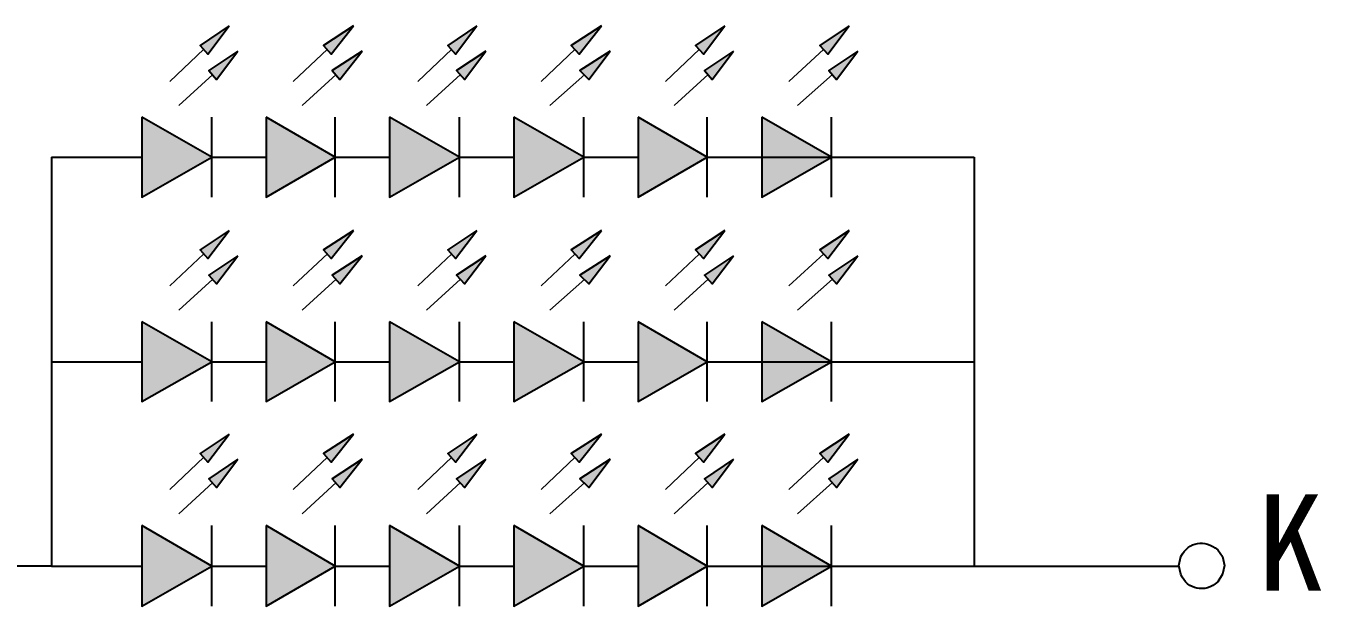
# Model space of a CAD drawing. Header units: inches. Extents: x 7170 to 7671, y -960 to -576.
# Drawn here: x 7518.1 to 7585.8, y -903.4 to -873.1 of the extents above; entities that cross this region are included whole.
import ezdxf

# ---------------------------------------------------------------- set-up
doc = ezdxf.new("R2010")
doc.units = ezdxf.units.IN
doc.header["$MEASUREMENT"] = 0
doc.layers.add('图层 1', color=7, linetype='Continuous')
doc.styles.get("Standard").update_dxf_attribs({"font": ''})
doc.styles.get('Standard').set_extended_font_data('SimSun')

msp = doc.modelspace()

# ---------------------------------------------------------------- hatches: boundary and pattern name
at = {"layer": '图层 1'}
for points in [[(7528.723, -873.128), (7527.199, -874.145), (7527.606, -874.602)], [(7535.226, -873.128), (7533.651, -874.145), (7534.058, -874.602)], [(7541.678, -873.128), (7540.153, -874.145), (7540.56, -874.602)], [(7548.18, -873.128), (7546.605, -874.145), (7547.012, -874.602)], [(7554.632, -873.128), (7553.108, -874.145), (7553.514, -874.602)], [(7561.134, -873.128), (7559.61, -874.145), (7560.016, -874.602)], [(7529.18, -874.449), (7527.657, -875.465), (7528.063, -875.922)], [(7535.683, -874.449), (7534.108, -875.465), (7534.515, -875.922)], [(7542.135, -874.449), (7540.61, -875.465), (7541.017, -875.922)], [(7548.637, -874.449), (7547.062, -875.465), (7547.519, -875.922)], [(7555.089, -874.449), (7553.565, -875.465), (7553.971, -875.922)], [(7561.591, -874.449), (7560.067, -875.465), (7560.473, -875.922)], [(7524.152, -877.903), (7524.152, -882.069), (7527.809, -879.986)], [(7530.654, -877.903), (7530.654, -882.069), (7534.26, -879.986)], [(7537.106, -877.903), (7537.106, -882.069), (7540.763, -879.986)], [(7543.608, -877.903), (7543.608, -882.069), (7547.266, -879.986)], [(7550.111, -877.903), (7550.111, -882.069), (7553.717, -879.986)], [(7556.562, -877.903), (7556.562, -882.069), (7560.219, -879.986)], [(7528.723, -883.816), (7527.199, -884.832), (7527.606, -885.289)], [(7535.226, -883.816), (7533.651, -884.832), (7534.058, -885.289)], [(7541.678, -883.816), (7540.153, -884.832), (7540.56, -885.289)], [(7548.18, -883.816), (7546.605, -884.832), (7547.012, -885.289)], [(7554.632, -883.816), (7553.108, -884.832), (7553.514, -885.289)], [(7561.134, -883.816), (7559.61, -884.832), (7560.016, -885.289)], [(7529.18, -885.136), (7527.657, -886.152), (7528.063, -886.61)], [(7535.683, -885.136), (7534.108, -886.152), (7534.515, -886.61)], [(7542.135, -885.136), (7540.61, -886.152), (7541.017, -886.61)], [(7548.637, -885.136), (7547.062, -886.152), (7547.519, -886.61)], [(7555.089, -885.136), (7553.565, -886.152), (7553.971, -886.61)], [(7561.591, -885.136), (7560.067, -886.152), (7560.473, -886.61)], [(7524.152, -888.591), (7524.152, -892.756), (7527.809, -890.673)], [(7530.654, -888.591), (7530.654, -892.756), (7534.26, -890.673)], [(7537.106, -888.591), (7537.106, -892.756), (7540.763, -890.673)], [(7543.608, -888.591), (7543.608, -892.756), (7547.266, -890.673)], [(7550.111, -888.591), (7550.111, -892.756), (7553.717, -890.673)], [(7556.562, -888.591), (7556.562, -892.756), (7560.219, -890.673)], [(7528.723, -894.452), (7527.199, -895.468), (7527.606, -895.925)], [(7535.226, -894.452), (7533.651, -895.468), (7534.058, -895.925)], [(7541.678, -894.452), (7540.153, -895.468), (7540.56, -895.925)], [(7548.18, -894.452), (7546.605, -895.468), (7547.012, -895.925)], [(7554.632, -894.452), (7553.108, -895.468), (7553.514, -895.925)], [(7561.134, -894.452), (7559.61, -895.468), (7560.016, -895.925)], [(7529.18, -895.772), (7527.657, -896.788), (7528.063, -897.245)], [(7535.683, -895.772), (7534.108, -896.788), (7534.515, -897.245)], [(7542.135, -895.772), (7540.61, -896.788), (7541.017, -897.245)], [(7548.637, -895.772), (7547.062, -896.788), (7547.519, -897.245)], [(7555.089, -895.772), (7553.565, -896.788), (7553.971, -897.245)], [(7561.591, -895.772), (7560.067, -896.788), (7560.473, -897.245)], [(7524.152, -899.227), (7524.152, -903.443), (7527.809, -901.361)], [(7530.654, -899.227), (7530.654, -903.443), (7534.26, -901.361)], [(7537.106, -899.227), (7537.106, -903.443), (7540.763, -901.361)], [(7543.608, -899.227), (7543.608, -903.443), (7547.266, -901.361)], [(7550.111, -899.227), (7550.111, -903.443), (7553.717, -901.361)], [(7556.562, -899.227), (7556.562, -903.443), (7560.219, -901.361)]]:
    msp.add_hatch(color=7, dxfattribs=at).paths.add_polyline_path(points)

# ---------------------------------------------------------------- linework, layer by layer
at = {"layer": '图层 1', "lineweight": 0}
for points in [[(7528.723, -873.128), (7527.199, -874.145), (7527.606, -874.602), (7528.723, -873.128)], [(7535.226, -873.128), (7533.651, -874.145), (7534.058, -874.602), (7535.226, -873.128)], [(7541.678, -873.128), (7540.153, -874.145), (7540.56, -874.602), (7541.678, -873.128)], [(7548.18, -873.128), (7546.605, -874.145), (7547.012, -874.602), (7548.18, -873.128)], [(7554.632, -873.128), (7553.108, -874.145), (7553.514, -874.602), (7554.632, -873.128)], [(7561.134, -873.128), (7559.61, -874.145), (7560.016, -874.602), (7561.134, -873.128)], [(7529.18, -874.449), (7527.657, -875.465), (7528.063, -875.922), (7529.18, -874.449)], [(7535.683, -874.449), (7534.108, -875.465), (7534.515, -875.922), (7535.683, -874.449)], [(7542.135, -874.449), (7540.61, -875.465), (7541.017, -875.922), (7542.135, -874.449)], [(7548.637, -874.449), (7547.062, -875.465), (7547.519, -875.922), (7548.637, -874.449)], [(7555.089, -874.449), (7553.565, -875.465), (7553.971, -875.922), (7555.089, -874.449)], [(7561.591, -874.449), (7560.067, -875.465), (7560.473, -875.922), (7561.591, -874.449)], [(7524.152, -877.903), (7524.152, -882.069), (7527.809, -879.986), (7524.152, -877.903)], [(7530.654, -877.903), (7530.654, -882.069), (7534.26, -879.986), (7530.654, -877.903)], [(7537.106, -877.903), (7537.106, -882.069), (7540.763, -879.986), (7537.106, -877.903)], [(7543.608, -877.903), (7543.608, -882.069), (7547.266, -879.986), (7543.608, -877.903)], [(7550.111, -877.903), (7550.111, -882.069), (7553.717, -879.986), (7550.111, -877.903)], [(7556.562, -877.903), (7556.562, -882.069), (7560.219, -879.986), (7556.562, -877.903)], [(7528.723, -883.816), (7527.199, -884.832), (7527.606, -885.289), (7528.723, -883.816)], [(7535.226, -883.816), (7533.651, -884.832), (7534.058, -885.289), (7535.226, -883.816)], [(7541.678, -883.816), (7540.153, -884.832), (7540.56, -885.289), (7541.678, -883.816)], [(7548.18, -883.816), (7546.605, -884.832), (7547.012, -885.289), (7548.18, -883.816)], [(7554.632, -883.816), (7553.108, -884.832), (7553.514, -885.289), (7554.632, -883.816)], [(7561.134, -883.816), (7559.61, -884.832), (7560.016, -885.289), (7561.134, -883.816)], [(7529.18, -885.136), (7527.657, -886.152), (7528.063, -886.61), (7529.18, -885.136)], [(7535.683, -885.136), (7534.108, -886.152), (7534.515, -886.61), (7535.683, -885.136)], [(7542.135, -885.136), (7540.61, -886.152), (7541.017, -886.61), (7542.135, -885.136)], [(7548.637, -885.136), (7547.062, -886.152), (7547.519, -886.61), (7548.637, -885.136)], [(7555.089, -885.136), (7553.565, -886.152), (7553.971, -886.61), (7555.089, -885.136)], [(7561.591, -885.136), (7560.067, -886.152), (7560.473, -886.61), (7561.591, -885.136)], [(7524.152, -888.591), (7524.152, -892.756), (7527.809, -890.673), (7524.152, -888.591)], [(7530.654, -888.591), (7530.654, -892.756), (7534.26, -890.673), (7530.654, -888.591)], [(7537.106, -888.591), (7537.106, -892.756), (7540.763, -890.673), (7537.106, -888.591)], [(7543.608, -888.591), (7543.608, -892.756), (7547.266, -890.673), (7543.608, -888.591)], [(7550.111, -888.591), (7550.111, -892.756), (7553.717, -890.673), (7550.111, -888.591)], [(7556.562, -888.591), (7556.562, -892.756), (7560.219, -890.673), (7556.562, -888.591)], [(7528.723, -894.452), (7527.199, -895.468), (7527.606, -895.925), (7528.723, -894.452)], [(7535.226, -894.452), (7533.651, -895.468), (7534.058, -895.925), (7535.226, -894.452)], [(7541.678, -894.452), (7540.153, -895.468), (7540.56, -895.925), (7541.678, -894.452)], [(7548.18, -894.452), (7546.605, -895.468), (7547.012, -895.925), (7548.18, -894.452)], [(7554.632, -894.452), (7553.108, -895.468), (7553.514, -895.925), (7554.632, -894.452)], [(7561.134, -894.452), (7559.61, -895.468), (7560.016, -895.925), (7561.134, -894.452)], [(7529.18, -895.772), (7527.657, -896.788), (7528.063, -897.245), (7529.18, -895.772)], [(7535.683, -895.772), (7534.108, -896.788), (7534.515, -897.245), (7535.683, -895.772)], [(7542.135, -895.772), (7540.61, -896.788), (7541.017, -897.245), (7542.135, -895.772)], [(7548.637, -895.772), (7547.062, -896.788), (7547.519, -897.245), (7548.637, -895.772)], [(7555.089, -895.772), (7553.565, -896.788), (7553.971, -897.245), (7555.089, -895.772)], [(7561.591, -895.772), (7560.067, -896.788), (7560.473, -897.245), (7561.591, -895.772)], [(7524.152, -899.227), (7524.152, -903.443), (7527.809, -901.361), (7524.152, -899.227)], [(7530.654, -899.227), (7530.654, -903.443), (7534.26, -901.361), (7530.654, -899.227)], [(7537.106, -899.227), (7537.106, -903.443), (7540.763, -901.361), (7537.106, -899.227)], [(7543.608, -899.227), (7543.608, -903.443), (7547.266, -901.361), (7543.608, -899.227)], [(7550.111, -899.227), (7550.111, -903.443), (7553.717, -901.361), (7550.111, -899.227)], [(7556.562, -899.227), (7556.562, -903.443), (7560.219, -901.361), (7556.562, -899.227)]]:
    msp.add_lwpolyline(points, dxfattribs=at)
at = {"layer": '图层 1', "color": 7, "lineweight": 25}
for points in [[(7528.723, -873.128), (7527.199, -874.145), (7527.606, -874.602), (7528.723, -873.128)], [(7535.226, -873.128), (7533.651, -874.145), (7534.058, -874.602), (7535.226, -873.128)], [(7541.678, -873.128), (7540.153, -874.145), (7540.56, -874.602), (7541.678, -873.128)], [(7548.18, -873.128), (7546.605, -874.145), (7547.012, -874.602), (7548.18, -873.128)], [(7554.632, -873.128), (7553.108, -874.145), (7553.514, -874.602), (7554.632, -873.128)], [(7561.134, -873.128), (7559.61, -874.145), (7560.016, -874.602), (7561.134, -873.128)], [(7529.18, -874.449), (7527.657, -875.465), (7528.063, -875.922), (7529.18, -874.449)], [(7535.683, -874.449), (7534.108, -875.465), (7534.515, -875.922), (7535.683, -874.449)], [(7542.135, -874.449), (7540.61, -875.465), (7541.017, -875.922), (7542.135, -874.449)], [(7548.637, -874.449), (7547.062, -875.465), (7547.519, -875.922), (7548.637, -874.449)], [(7555.089, -874.449), (7553.565, -875.465), (7553.971, -875.922), (7555.089, -874.449)], [(7561.591, -874.449), (7560.067, -875.465), (7560.473, -875.922), (7561.591, -874.449)], [(7524.152, -877.903), (7524.152, -882.069)], [(7527.809, -879.986), (7524.152, -877.903)], [(7524.152, -877.903), (7524.152, -882.069), (7527.809, -879.986), (7524.152, -877.903)], [(7527.809, -882.069), (7527.809, -877.903)], [(7530.654, -877.903), (7530.654, -882.069), (7534.26, -879.986), (7530.654, -877.903)], [(7530.654, -877.903), (7530.654, -882.069)], [(7534.26, -879.986), (7530.654, -877.903)], [(7534.26, -882.069), (7534.26, -877.903)], [(7537.106, -877.903), (7537.106, -882.069)], [(7540.763, -879.986), (7537.106, -877.903)], [(7537.106, -877.903), (7537.106, -882.069), (7540.763, -879.986), (7537.106, -877.903)], [(7540.763, -882.069), (7540.763, -877.903)], [(7543.608, -877.903), (7543.608, -882.069)], [(7547.266, -879.986), (7543.608, -877.903)], [(7543.608, -877.903), (7543.608, -882.069), (7547.266, -879.986), (7543.608, -877.903)], [(7547.266, -882.069), (7547.266, -877.903)], [(7550.111, -877.903), (7550.111, -882.069), (7553.717, -879.986), (7550.111, -877.903)], [(7550.111, -877.903), (7550.111, -882.069)], [(7553.717, -879.986), (7550.111, -877.903)], [(7553.717, -882.069), (7553.717, -877.903)], [(7556.562, -877.903), (7556.562, -882.069)], [(7560.219, -879.986), (7556.562, -877.903)], [(7556.562, -877.903), (7556.562, -882.069), (7560.219, -879.986), (7556.562, -877.903)], [(7560.219, -882.069), (7560.219, -877.903)], [(7519.427, -879.986), (7519.427, -901.361)], [(7519.427, -879.986), (7524.152, -879.986)], [(7524.152, -882.069), (7527.809, -879.986)], [(7527.809, -879.986), (7530.654, -879.986)], [(7530.654, -882.069), (7534.26, -879.986)], [(7534.26, -879.986), (7537.106, -879.986)], [(7537.106, -882.069), (7540.763, -879.986)], [(7540.763, -879.986), (7543.608, -879.986)], [(7543.608, -882.069), (7547.266, -879.986)], [(7547.266, -879.986), (7550.111, -879.986)], [(7550.111, -882.069), (7553.717, -879.986)], [(7553.717, -879.986), (7556.562, -879.986)], [(7554.671, -879.986), (7567.664, -879.986)], [(7556.562, -882.069), (7560.219, -879.986)], [(7560.219, -879.986), (7563.064, -879.986)], [(7567.664, -879.986), (7567.664, -890.673)], [(7528.723, -883.816), (7527.199, -884.832), (7527.606, -885.289), (7528.723, -883.816)], [(7535.226, -883.816), (7533.651, -884.832), (7534.058, -885.289), (7535.226, -883.816)], [(7541.678, -883.816), (7540.153, -884.832), (7540.56, -885.289), (7541.678, -883.816)], [(7548.18, -883.816), (7546.605, -884.832), (7547.012, -885.289), (7548.18, -883.816)], [(7554.632, -883.816), (7553.108, -884.832), (7553.514, -885.289), (7554.632, -883.816)], [(7561.134, -883.816), (7559.61, -884.832), (7560.016, -885.289), (7561.134, -883.816)], [(7529.18, -885.136), (7527.657, -886.152), (7528.063, -886.61), (7529.18, -885.136)], [(7535.683, -885.136), (7534.108, -886.152), (7534.515, -886.61), (7535.683, -885.136)], [(7542.135, -885.136), (7540.61, -886.152), (7541.017, -886.61), (7542.135, -885.136)], [(7548.637, -885.136), (7547.062, -886.152), (7547.519, -886.61), (7548.637, -885.136)], [(7555.089, -885.136), (7553.565, -886.152), (7553.971, -886.61), (7555.089, -885.136)], [(7561.591, -885.136), (7560.067, -886.152), (7560.473, -886.61), (7561.591, -885.136)], [(7524.152, -888.591), (7524.152, -892.756)], [(7527.809, -890.673), (7524.152, -888.591)], [(7524.152, -888.591), (7524.152, -892.756), (7527.809, -890.673), (7524.152, -888.591)], [(7527.809, -892.756), (7527.809, -888.591)], [(7530.654, -888.591), (7530.654, -892.756), (7534.26, -890.673), (7530.654, -888.591)], [(7530.654, -888.591), (7530.654, -892.756)], [(7534.26, -890.673), (7530.654, -888.591)], [(7534.26, -892.756), (7534.26, -888.591)], [(7537.106, -888.591), (7537.106, -892.756)], [(7540.763, -890.673), (7537.106, -888.591)], [(7537.106, -888.591), (7537.106, -892.756), (7540.763, -890.673), (7537.106, -888.591)], [(7540.763, -892.756), (7540.763, -888.591)], [(7543.608, -888.591), (7543.608, -892.756)], [(7547.266, -890.673), (7543.608, -888.591)], [(7543.608, -888.591), (7543.608, -892.756), (7547.266, -890.673), (7543.608, -888.591)], [(7547.266, -892.756), (7547.266, -888.591)], [(7550.111, -888.591), (7550.111, -892.756), (7553.717, -890.673), (7550.111, -888.591)], [(7550.111, -888.591), (7550.111, -892.756)], [(7553.717, -890.673), (7550.111, -888.591)], [(7553.717, -892.756), (7553.717, -888.591)], [(7556.562, -888.591), (7556.562, -892.756)], [(7560.219, -890.673), (7556.562, -888.591)], [(7556.562, -888.591), (7556.562, -892.756), (7560.219, -890.673), (7556.562, -888.591)], [(7560.219, -892.756), (7560.219, -888.591)], [(7519.427, -890.673), (7524.152, -890.673)], [(7524.152, -892.756), (7527.809, -890.673)], [(7527.809, -890.673), (7530.654, -890.673)], [(7530.654, -892.756), (7534.26, -890.673)], [(7534.26, -890.673), (7537.106, -890.673)], [(7537.106, -892.756), (7540.763, -890.673)], [(7540.763, -890.673), (7543.608, -890.673)], [(7543.608, -892.756), (7547.266, -890.673)], [(7547.266, -890.673), (7550.111, -890.673)], [(7550.111, -892.756), (7553.717, -890.673)], [(7553.717, -890.673), (7556.562, -890.673)], [(7554.671, -890.673), (7567.664, -890.673)], [(7556.562, -892.756), (7560.219, -890.673)], [(7560.219, -890.673), (7563.064, -890.673)], [(7567.664, -890.673), (7567.664, -901.361)], [(7528.723, -894.452), (7527.199, -895.468), (7527.606, -895.925), (7528.723, -894.452)], [(7535.226, -894.452), (7533.651, -895.468), (7534.058, -895.925), (7535.226, -894.452)], [(7541.678, -894.452), (7540.153, -895.468), (7540.56, -895.925), (7541.678, -894.452)], [(7548.18, -894.452), (7546.605, -895.468), (7547.012, -895.925), (7548.18, -894.452)], [(7554.632, -894.452), (7553.108, -895.468), (7553.514, -895.925), (7554.632, -894.452)], [(7561.134, -894.452), (7559.61, -895.468), (7560.016, -895.925), (7561.134, -894.452)], [(7529.18, -895.772), (7527.657, -896.788), (7528.063, -897.245), (7529.18, -895.772)], [(7535.683, -895.772), (7534.108, -896.788), (7534.515, -897.245), (7535.683, -895.772)], [(7542.135, -895.772), (7540.61, -896.788), (7541.017, -897.245), (7542.135, -895.772)], [(7548.637, -895.772), (7547.062, -896.788), (7547.519, -897.245), (7548.637, -895.772)], [(7555.089, -895.772), (7553.565, -896.788), (7553.971, -897.245), (7555.089, -895.772)], [(7561.591, -895.772), (7560.067, -896.788), (7560.473, -897.245), (7561.591, -895.772)], [(7524.152, -899.227), (7524.152, -903.443)], [(7527.809, -901.361), (7524.152, -899.227)], [(7524.152, -899.227), (7524.152, -903.443), (7527.809, -901.361), (7524.152, -899.227)], [(7527.809, -903.443), (7527.809, -899.227)], [(7530.654, -899.227), (7530.654, -903.443), (7534.26, -901.361), (7530.654, -899.227)], [(7530.654, -899.227), (7530.654, -903.443)], [(7534.26, -901.361), (7530.654, -899.227)], [(7534.26, -903.443), (7534.26, -899.227)], [(7537.106, -899.227), (7537.106, -903.443)], [(7540.763, -901.361), (7537.106, -899.227)], [(7537.106, -899.227), (7537.106, -903.443), (7540.763, -901.361), (7537.106, -899.227)], [(7540.763, -903.443), (7540.763, -899.227)], [(7543.608, -899.227), (7543.608, -903.443)], [(7547.266, -901.361), (7543.608, -899.227)], [(7543.608, -899.227), (7543.608, -903.443), (7547.266, -901.361), (7543.608, -899.227)], [(7547.266, -903.443), (7547.266, -899.227)], [(7550.111, -899.227), (7550.111, -903.443), (7553.717, -901.361), (7550.111, -899.227)], [(7550.111, -899.227), (7550.111, -903.443)], [(7553.717, -901.361), (7550.111, -899.227)], [(7553.717, -903.443), (7553.717, -899.227)], [(7556.562, -899.227), (7556.562, -903.443)], [(7560.219, -901.361), (7556.562, -899.227)], [(7556.562, -899.227), (7556.562, -903.443), (7560.219, -901.361), (7556.562, -899.227)], [(7560.219, -903.443), (7560.219, -899.227)], [(7519.427, -901.361), (7506.727, -901.361)], [(7519.427, -901.361), (7524.152, -901.361)], [(7524.152, -903.443), (7527.809, -901.361)], [(7527.809, -901.361), (7530.654, -901.361)], [(7530.654, -903.443), (7534.26, -901.361)], [(7534.26, -901.361), (7537.106, -901.361)], [(7537.106, -903.443), (7540.763, -901.361)], [(7540.763, -901.361), (7543.608, -901.361)], [(7543.608, -903.443), (7547.266, -901.361)], [(7547.266, -901.361), (7550.111, -901.361)], [(7550.111, -903.443), (7553.717, -901.361)], [(7553.717, -901.361), (7556.562, -901.361)], [(7554.671, -901.361), (7567.664, -901.361)], [(7556.562, -903.443), (7560.219, -901.361)], [(7560.219, -901.361), (7563.064, -901.361)], [(7567.664, -901.361), (7578.383, -901.361)]]:
    msp.add_lwpolyline(points, dxfattribs=at)
at = {"layer": '图层 1', "color": 7, "lineweight": 13}
for points in [[(7527.403, -874.347), (7525.625, -876.024)], [(7533.854, -874.347), (7532.076, -876.024)], [(7540.357, -874.347), (7538.579, -876.024)], [(7546.808, -874.347), (7545.031, -876.024)], [(7553.31, -874.347), (7551.533, -876.024)], [(7559.813, -874.347), (7557.984, -876.024)], [(7527.86, -875.668), (7526.082, -877.294)], [(7534.312, -875.668), (7532.533, -877.294)], [(7540.814, -875.668), (7539.036, -877.294)], [(7547.316, -875.668), (7545.488, -877.294)], [(7553.768, -875.668), (7551.99, -877.294)], [(7560.271, -875.668), (7558.442, -877.294)], [(7527.403, -885.034), (7525.625, -886.711)], [(7533.854, -885.034), (7532.076, -886.711)], [(7540.357, -885.034), (7538.579, -886.711)], [(7546.808, -885.034), (7545.031, -886.711)], [(7553.31, -885.034), (7551.533, -886.711)], [(7559.813, -885.034), (7557.984, -886.711)], [(7527.86, -886.356), (7526.082, -887.981)], [(7534.312, -886.356), (7532.533, -887.981)], [(7540.814, -886.356), (7539.036, -887.981)], [(7547.316, -886.356), (7545.488, -887.981)], [(7553.768, -886.356), (7551.99, -887.981)], [(7560.271, -886.356), (7558.442, -887.981)], [(7527.403, -895.67), (7525.625, -897.347)], [(7533.854, -895.67), (7532.076, -897.347)], [(7540.357, -895.67), (7538.579, -897.347)], [(7546.808, -895.67), (7545.031, -897.347)], [(7553.31, -895.67), (7551.533, -897.347)], [(7559.813, -895.67), (7557.984, -897.347)], [(7527.86, -896.992), (7526.082, -898.617)], [(7534.312, -896.992), (7532.533, -898.617)], [(7540.814, -896.992), (7539.036, -898.617)], [(7547.316, -896.992), (7545.488, -898.617)], [(7553.768, -896.992), (7551.99, -898.617)], [(7560.271, -896.992), (7558.442, -898.617)]]:
    msp.add_lwpolyline(points, dxfattribs=at)
at = {"layer": '图层 1', "color": 7, "lineweight": 25}
msp.add_open_spline([(7580.761, -901.318), (7580.761, -901.318), (7580.659, -900.861), (7580.659, -900.861), (7580.659, -900.861), (7580.405, -900.506), (7580.405, -900.506), (7579.719, -899.925), (7578.898, -900.068), (7578.474, -900.861), (7578.474, -900.861), (7578.373, -901.318), (7578.373, -901.318), (7578.373, -901.318), (7578.474, -901.776), (7578.474, -901.776), (7578.826, -902.617), (7579.731, -902.769), (7580.405, -902.182), (7580.405, -902.182), (7580.659, -901.776), (7580.659, -901.776), (7580.659, -901.776), (7580.761, -901.318), (7580.761, -901.318)], degree=3, knots=[0, 0, 0, 0, 1, 1, 1, 2, 2, 2, 3, 3, 3, 4, 4, 4, 5, 5, 5, 6, 6, 6, 7, 7, 7, 8, 8, 8, 8], dxfattribs=at)

# ---------------------------------------------------------------- texts
at = {"layer": '图层 1', "color": 7, "insert": (7582.488, -902.639), "char_height": 5.04343, "attachment_point": 7, "rotation": 0}
msp.add_mtext('\\fSimSun|b0|i0|c0|p34;\\W1;K', dxfattribs=at)

doc.saveas('drawing.dxf')
